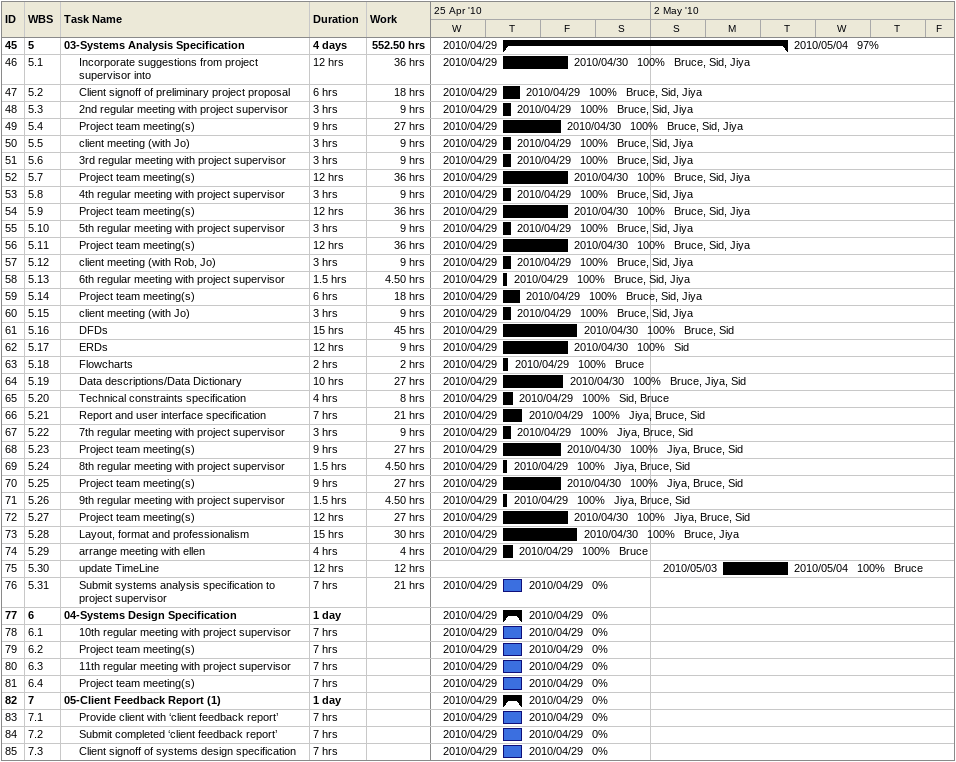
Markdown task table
| ID | WBS | Task | Duration | Start | Finish | Resources | % complete | Work (h) |
|---|---|---|---|---|---|---|---|---|
| 45 | 5 | **03-Systems Analysis Specification** | 4d | 2010-04-29 | 2010-05-04 |  | 97 | 552.50 |
| 46 | 5.1 | Incorporate suggestions from project supervisor into | 12h | 2010-04-29 | 2010-04-30 | Bruce, Sid, Jiya | 100 | 36 |
| 47 | 5.2 | Client signoff of preliminary project proposal | 6h | 2010-04-29 | 2010-04-29 | Bruce, Sid, Jiya | 100 | 18 |
| 48 | 5.3 | 2nd regular meeting with project supervisor | 3h | 2010-04-29 | 2010-04-29 | Bruce, Sid, Jiya | 100 | 9 |
| 49 | 5.4 | Project team meeting(s) | 9h | 2010-04-29 | 2010-04-30 | Bruce, Sid, Jiya | 100 | 27 |
| 50 | 5.5 | client meeting (with Jo) | 3h | 2010-04-29 | 2010-04-29 | Bruce, Sid, Jiya | 100 | 9 |
| 51 | 5.6 | 3rd regular meeting with project supervisor | 3h | 2010-04-29 | 2010-04-29 | Bruce, Sid, Jiya | 100 | 9 |
| 52 | 5.7 | Project team meeting(s) | 12h | 2010-04-29 | 2010-04-30 | Bruce, Sid, Jiya | 100 | 36 |
| 53 | 5.8 | 4th regular meeting with project supervisor | 3h | 2010-04-29 | 2010-04-29 | Bruce, Sid, Jiya | 100 | 9 |
| 54 | 5.9 | Project team meeting(s) | 12h | 2010-04-29 | 2010-04-30 | Bruce, Sid, Jiya | 100 | 36 |
| 55 | 5.10 | 5th regular meeting with project supervisor | 3h | 2010-04-29 | 2010-04-29 | Bruce, Sid, Jiya | 100 | 9 |
| 56 | 5.11 | Project team meeting(s) | 12h | 2010-04-29 | 2010-04-30 | Bruce, Sid, Jiya | 100 | 36 |
| 57 | 5.12 | client meeting (with Rob, Jo) | 3h | 2010-04-29 | 2010-04-29 | Bruce, Sid, Jiya | 100 | 9 |
| 58 | 5.13 | 6th regular meeting with project supervisor | 1.5h | 2010-04-29 | 2010-04-29 | Bruce, Sid, Jiya | 100 | 4.50 |
| 59 | 5.14 | Project team meeting(s) | 6h | 2010-04-29 | 2010-04-29 | Bruce, Sid, Jiya | 100 | 18 |
| 60 | 5.15 | client meeting (with Jo) | 3h | 2010-04-29 | 2010-04-29 | Bruce, Sid, Jiya | 100 | 9 |
| 61 | 5.16 | DFDs | 15h | 2010-04-29 | 2010-04-30 | Bruce, Sid | 100 | 45 |
| 62 | 5.17 | ERDs | 12h | 2010-04-29 | 2010-04-30 | Sid | 100 | 9 |
| 63 | 5.18 | Flowcharts | 2h | 2010-04-29 | 2010-04-29 | Bruce | 100 | 2 |
| 64 | 5.19 | Data descriptions/Data Dictionary | 10h | 2010-04-29 | 2010-04-30 | Bruce, Jiya, Sid | 100 | 27 |
| 65 | 5.20 | Technical constraints specification | 4h | 2010-04-29 | 2010-04-29 | Sid, Bruce | 100 | 8 |
| 66 | 5.21 | Report and user interface specification | 7h | 2010-04-29 | 2010-04-29 | Jiya, Bruce, Sid | 100 | 21 |
| 67 | 5.22 | 7th regular meeting with project supervisor | 3h | 2010-04-29 | 2010-04-29 | Jiya, Bruce, Sid | 100 | 9 |
| 68 | 5.23 | Project team meeting(s) | 9h | 2010-04-29 | 2010-04-30 | Jiya, Bruce, Sid | 100 | 27 |
| 69 | 5.24 | 8th regular meeting with project supervisor | 1.5h | 2010-04-29 | 2010-04-29 | Jiya, Bruce, Sid | 100 | 4.50 |
| 70 | 5.25 | Project team meeting(s) | 9h | 2010-04-29 | 2010-04-30 | Jiya, Bruce, Sid | 100 | 27 |
| 71 | 5.26 | 9th regular meeting with project supervisor | 1.5h | 2010-04-29 | 2010-04-29 | Jiya, Bruce, Sid | 100 | 4.50 |
| 72 | 5.27 | Project team meeting(s) | 12h | 2010-04-29 | 2010-04-30 | Jiya, Bruce, Sid | 100 | 27 |
| 73 | 5.28 | Layout, format and professionalism | 15h | 2010-04-29 | 2010-04-30 | Bruce, Jiya | 100 | 30 |
| 74 | 5.29 | arrange meeting with ellen | 4h | 2010-04-29 | 2010-04-29 | Bruce | 100 | 4 |
| 75 | 5.30 | update TimeLine | 12h | 2010-05-03 | 2010-05-04 | Bruce | 100 | 12 |
| 76 | 5.31 | Submit systems analysis specification to project supervisor | 7h | 2010-04-29 | 2010-04-29 |  | 0 | 21 |
| 77 | 6 | **04-Systems Design Specification** | 1d | 2010-04-29 | 2010-04-29 |  | 0 |  |
| 78 | 6.1 | 10th regular meeting with project supervisor | 7h | 2010-04-29 | 2010-04-29 |  | 0 |  |
| 79 | 6.2 | Project team meeting(s) | 7h | 2010-04-29 | 2010-04-29 |  | 0 |  |
| 80 | 6.3 | 11th regular meeting with project supervisor | 7h | 2010-04-29 | 2010-04-29 |  | 0 |  |
| 81 | 6.4 | Project team meeting(s) | 7h | 2010-04-29 | 2010-04-29 |  | 0 |  |
| 82 | 7 | **05-Client Feedback Report (1)** | 1d | 2010-04-29 | 2010-04-29 |  | 0 |  |
| 83 | 7.1 | Provide client with ‘client feedback report’ | 7h | 2010-04-29 | 2010-04-29 |  | 0 |  |
| 84 | 7.2 | Submit completed ‘client feedback report’ | 7h | 2010-04-29 | 2010-04-29 |  | 0 |  |
| 85 | 7.3 | Client signoff of systems design specification | 7h | 2010-04-29 | 2010-04-29 |  | 0 |  |
